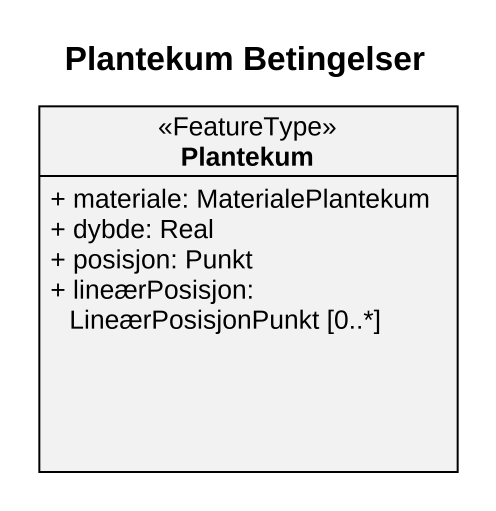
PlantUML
@startuml
title Plantekum Betingelser
hide circle
hide empty members
skinparam classAttributeIconSize 0
class Plantekum <<FeatureType>> {
  + materiale: MaterialePlantekum
  + dybde: Real
  + posisjon: Punkt
  + lineærPosisjon: LineærPosisjonPunkt [0..*]
}
@enduml
